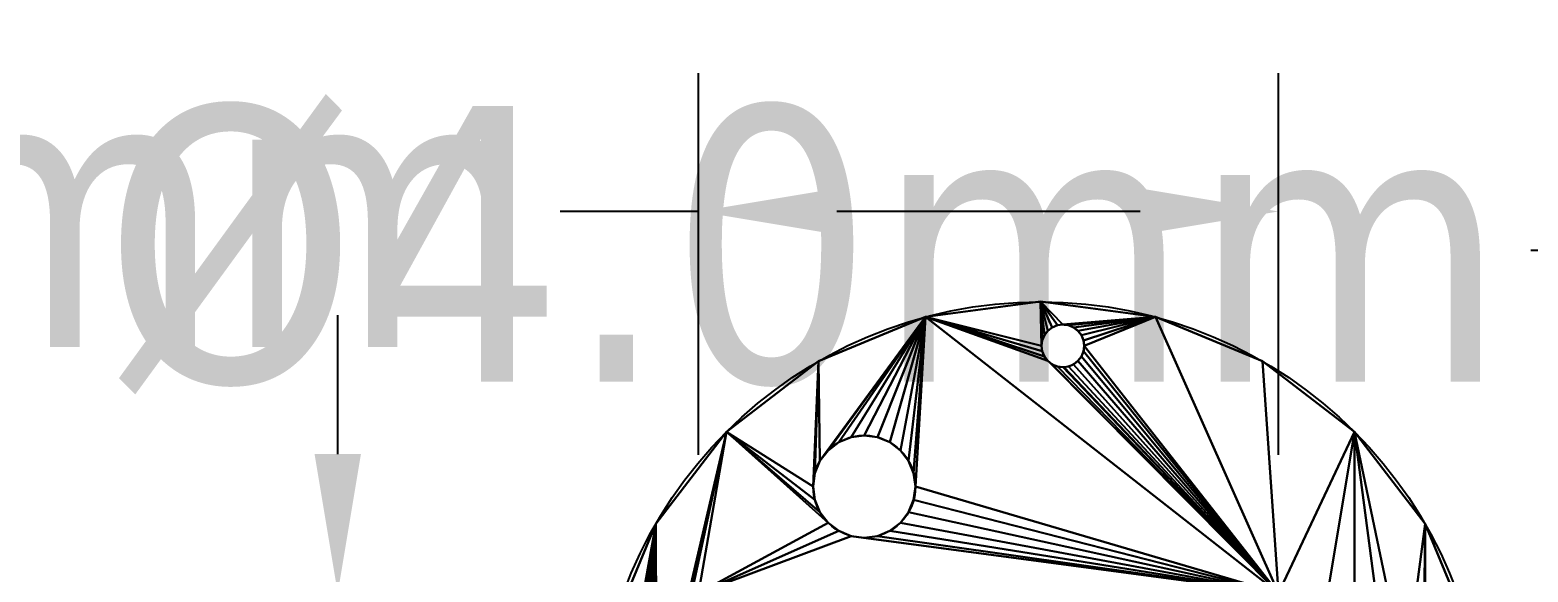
# Model space of a CAD drawing. Extents: x 8092 to 8804, y 9667 to 10646.
# Drawn here: x 8179.7 to 8285.1, y 10364.9 to 10403 of the extents above; entities that cross this region are included whole.
import ezdxf

# ---------------------------------------------------------------- set-up
doc = ezdxf.new("R2010")
doc.units = 0
doc.layers.get('0').update_dxf_attribs({"color": 13, "linetype": 'CONTINUOUS'})
doc.layers.get('DEFPOINTS').update_dxf_attribs({"linetype": 'CONTINUOUS'})
doc.styles.add('TAHOMA', font='tahoma.ttf')
doc.dimstyles.new('DIMSTYLE11', dxfattribs={"dimtxt": 19.360294, "dimasz": 9.680147, "dimexe": 9.680147, "dimexo": 9.680147, "dimgap": 1.936029, "dimtad": 0, "dimtih": 1, "dimtoh": 1, "dimdec": 1, "dimzin": 0, "dimtxsty": 'TAHOMA', "dimcen": 0.09, "dimazin": 3, "dimtfac": 1, "dimtdec": 4, "dimtofl": 0, "dimtmove": 0, "dimatfit": 3, "dimtolj": 1, "dimtzin": 0})
doc.dimstyles.new('DIMSTYLE14', dxfattribs={"dimtxt": 19.537881, "dimasz": 9.768941, "dimexe": 9.768941, "dimexo": 9.768941, "dimgap": 1.953788, "dimtad": 0, "dimtih": 1, "dimtoh": 1, "dimdec": 1, "dimzin": 0, "dimtxsty": 'TAHOMA', "dimcen": 0.09, "dimazin": 3, "dimtfac": 1, "dimtdec": 4, "dimtofl": 0, "dimtmove": 0, "dimatfit": 3, "dimtolj": 1, "dimtzin": 0})
doc.dimstyles.new('DIMSTYLE15', dxfattribs={"dimtxt": 19.450508, "dimasz": 9.725254, "dimexe": 9.725254, "dimexo": 9.725254, "dimgap": 1.945051, "dimtad": 0, "dimtih": 1, "dimtoh": 1, "dimdec": 1, "dimzin": 0, "dimtxsty": 'TAHOMA', "dimcen": 0.09, "dimazin": 3, "dimtfac": 1, "dimtdec": 4, "dimtofl": 0, "dimtmove": 0, "dimatfit": 3, "dimtolj": 1, "dimtzin": 0})

# ---------------------------------------------------------------- blocks, each defined once
blk = doc.blocks.new('*D23')
at = {"color": 0}
for p, q in [((8285.25, 10387.48), (8294.93, 10387.48)), ((8294.93, 10387.48), (8310.38, 10361.21)), ((8316.21, 10351.14), (8316.39, 10351.14)), ((8316.3, 10351.05), (8316.3, 10351.23))]:
    blk.add_line(p, q, dxfattribs=at)
blk.add_solid([(8308.98, 10360.39), (8311.77, 10362.02), (8315.28, 10352.86)], dxfattribs=at)
at = {"layer": 'DEFPOINTS', "color": 0}
for p in [(8315.28, 10352.86), (8317.31, 10349.41)]:
    blk.add_point(p, dxfattribs=at)
at = {"color": 0, "insert": (8234.22, 10387.48), "char_height": 19.3603, "attachment_point": 5, "style": 'TAHOMA'}
blk.add_mtext('\\A1;%%c4.0mm', dxfattribs=at)
blk = doc.blocks.new('*D27')
at = {"color": 0}
for p, q in [((8201.35, 10373.15), (8201.35, 10382.91)), ((8216.95, 10363.38), (8191.58, 10363.38)), ((8216.95, 10342.58), (8191.58, 10342.58)), ((8201.35, 10332.81), (8201.35, 10323.04)), ((8201.35, 10323.04), (8191.58, 10323.04))]:
    blk.add_line(p, q, dxfattribs=at)
for points in [[(8199.72, 10373.15), (8202.98, 10373.15), (8201.35, 10363.38)], [(8202.98, 10332.81), (8199.72, 10332.81), (8201.35, 10342.58)]]:
    blk.add_solid(points, dxfattribs=at)
at = {"layer": 'DEFPOINTS', "color": 0}
for p in [(8226.72, 10363.38), (8201.35, 10342.58), (8226.72, 10342.58)]:
    blk.add_point(p, dxfattribs=at)
at = {"color": 0, "insert": (8142.54, 10323.04), "char_height": 19.538, "attachment_point": 5, "style": 'TAHOMA'}
blk.add_mtext('\\A1;20.8mm', dxfattribs=at)
blk = doc.blocks.new('*D28')
at = {"color": 0}
for p, q in [((8226.72, 10373.1), (8226.72, 10399.93)), ((8267.52, 10373.1), (8267.52, 10399.93)), ((8226.72, 10390.21), (8216.99, 10390.21)), ((8257.79, 10390.21), (8236.44, 10390.21))]:
    blk.add_line(p, q, dxfattribs=at)
for points in [[(8236.44, 10391.83), (8236.44, 10388.59), (8226.72, 10390.21)], [(8257.79, 10388.59), (8257.79, 10391.83), (8267.52, 10390.21)]]:
    blk.add_solid(points, dxfattribs=at)
at = {"layer": 'DEFPOINTS', "color": 0}
for p in [(8226.72, 10390.21), (8226.72, 10363.38), (8267.52, 10363.38)]:
    blk.add_point(p, dxfattribs=at)
at = {"color": 0, "insert": (8167.72, 10390.21), "char_height": 19.451, "attachment_point": 5, "style": 'TAHOMA'}
blk.add_mtext('\\A1;40.8mm', dxfattribs=at)

msp = doc.modelspace()

# ---------------------------------------------------------------- linework, layer by layer
for p, q in [((8250.77, 10383.87), (8250.77, 10383.87, 1.5)), ((8242.69, 10382.8), (8242.69, 10382.8, 1.5)), ((8251.6, 10382.06), (8251.6, 10382.06, 1.5)), ((8251.96, 10382.21), (8251.96, 10382.21, 1.5)), ((8252.35, 10382.26), (8252.35, 10382.26, 1.5)), ((8252.43, 10382.25), (8252.43, 10382.25, 1.5)), ((8252.74, 10382.21), (8252.74, 10382.21, 1.5)), ((8253.1, 10382.06), (8253.1, 10382.06, 1.5)), ((8258.86, 10382.8), (8258.86, 10382.8, 1.5)), ((8250.9, 10381.15), (8250.9, 10381.15, 1.5)), ((8251.05, 10381.51), (8251.05, 10381.51, 1.5)), ((8251.29, 10381.82), (8251.29, 10381.82, 1.5)), ((8253.41, 10381.82), (8253.41, 10381.82, 1.5)), ((8253.65, 10381.51), (8253.65, 10381.51, 1.5)), ((8253.8, 10381.15), (8253.8, 10381.15, 1.5)), ((8250.85, 10380.76), (8250.85, 10380.76, 1.5)), ((8250.9, 10380.38), (8250.9, 10380.38, 1.5)), ((8251.05, 10380.01), (8251.05, 10380.01, 1.5)), ((8253.65, 10380.01), (8253.65, 10380.01, 1.5)), ((8253.8, 10380.38), (8253.8, 10380.38, 1.5)), ((8253.85, 10380.76), (8253.85, 10380.76, 1.5)), ((8235.16, 10379.68), (8235.16, 10379.68, 1.5)), ((8251.29, 10379.7), (8251.29, 10379.7, 1.5)), ((8251.6, 10379.46), (8251.6, 10379.46, 1.5)), ((8251.96, 10379.32), (8251.96, 10379.32, 1.5)), ((8252.35, 10379.26), (8252.35, 10379.26, 1.5)), ((8252.43, 10379.27), (8252.43, 10379.27, 1.5)), ((8252.74, 10379.32), (8252.74, 10379.32, 1.5)), ((8253.1, 10379.46), (8253.1, 10379.46, 1.5)), ((8253.41, 10379.7), (8253.41, 10379.7, 1.5)), ((8266.39, 10379.68), (8266.39, 10379.68, 1.5)), ((8228.69, 10374.72), (8228.69, 10374.72, 1.5)), ((8272.86, 10374.72), (8272.86, 10374.72, 1.5)), ((8236.58, 10373.99), (8236.58, 10373.99, 1.5)), ((8237.45, 10374.35), (8237.45, 10374.35, 1.5)), ((8238.38, 10374.47), (8238.38, 10374.47, 1.5)), ((8239.31, 10374.35), (8239.31, 10374.35, 1.5)), ((8240.18, 10373.99), (8240.18, 10373.99, 1.5)), ((8235.26, 10372.67), (8235.26, 10372.67, 1.5)), ((8235.83, 10373.41), (8235.83, 10373.41, 1.5)), ((8240.92, 10373.41), (8240.92, 10373.41, 1.5)), ((8241.49, 10372.67), (8241.49, 10372.67, 1.5)), ((8234.9, 10371.8), (8234.9, 10371.8, 1.5)), ((8241.85, 10371.8), (8241.85, 10371.8, 1.5)), ((8234.78, 10370.87), (8234.78, 10370.87, 1.5)), ((8241.98, 10370.87), (8241.98, 10370.87, 1.5)), ((8234.9, 10369.94), (8234.9, 10369.94, 1.5)), ((8241.85, 10369.94), (8241.85, 10369.94, 1.5)), ((8235.26, 10369.07), (8235.26, 10369.07, 1.5)), ((8235.83, 10368.32), (8235.83, 10368.32, 1.5)), ((8240.92, 10368.32), (8240.92, 10368.32, 1.5)), ((8241.49, 10369.07), (8241.49, 10369.07, 1.5)), ((8223.73, 10368.25), (8223.73, 10368.25, 1.5)), ((8236.58, 10367.75), (8236.58, 10367.75, 1.5)), ((8237.45, 10367.39), (8237.45, 10367.39, 1.5)), ((8238.38, 10367.27), (8238.38, 10367.27, 1.5)), ((8239.31, 10367.39), (8239.31, 10367.39, 1.5)), ((8240.18, 10367.75), (8240.18, 10367.75, 1.5)), ((8277.82, 10368.25), (8277.82, 10368.25, 1.5))]:
    msp.add_line(p, q)
for centre, radius in [((8250.77, 10352.63), 31.23), ((8250.77, 10352.63, 1.5), 31.23), ((8252.35, 10380.76), 1.5), ((8252.35, 10380.76, 1.5), 1.5), ((8238.38, 10370.87), 3.6), ((8238.38, 10370.87, 1.5), 3.6)]:
    msp.add_circle(centre, radius)

# ---------------------------------------------------------------- dimensions: what is measured, and where the dimension line sits
at = {"color": 250}
dim = msp.add_linear_dim(base=(8226.72, 10390.21), p1=(8267.52, 10363.38), p2=(8226.72, 10363.38), dimstyle='DIMSTYLE15', override={"dimpost": 'mm'}, dxfattribs=at)
dim.commit()
dim.dimension.update_dxf_attribs({"geometry": '*D28', "text_midpoint": (8167.72, 10390.21)})
dim = msp.add_diameter_dim_2p(p1=(8317.31, 10349.41), p2=(8315.28, 10352.86), dimstyle='DIMSTYLE11', override={"dimpost": 'mm'}, dxfattribs=at)
dim.commit()
dim.dimension.update_dxf_attribs({"geometry": '*D23', "text_midpoint": (8234.22, 10387.48), "dimtype": 163})
dim = msp.add_linear_dim(base=(8201.35, 10342.58), p1=(8226.72, 10363.38), p2=(8226.72, 10342.58), angle=90, dimstyle='DIMSTYLE14', override={"dimpost": 'mm'}, dxfattribs=at)
dim.commit()
dim.dimension.update_dxf_attribs({"geometry": '*D27', "text_midpoint": (8142.54, 10323.04)})

# ---------------------------------------------------------------- meshes
mesh = msp.add_polyface()
corners = [(8220.6, 10344.55), (8221.02, 10352.52), (8223.73, 10337.01), (8220.97, 10352.91), (8221.17, 10352.16), (8221.41, 10351.85), (8221.72, 10351.61), (8222.08, 10351.46), (8222.47, 10351.41), (8222.55, 10351.42), (8222.86, 10351.46), (8223.22, 10351.61), (8223.53, 10351.85), (8223.77, 10352.16), (8228.69, 10330.55), (8223.92, 10352.52), (8223.97, 10352.91), (8226.72, 10342.58), (8226.72, 10363.38), (8257.3, 10339.51), (8267.52, 10342.58), (8256.43, 10339.15), (8235.16, 10325.58), (8255.68, 10338.58), (8242.69, 10322.46), (8255.11, 10337.83), (8254.75, 10336.96), (8250.88, 10324.75), (8250.83, 10324.36), (8250.77, 10321.4), (8251.03, 10325.11), (8251.26, 10325.42), (8251.58, 10325.66), (8251.94, 10325.81), (8251.97, 10325.8), (8252.33, 10325.86), (8252.35, 10325.85), (8252.4, 10325.85), (8252.43, 10325.84), (8252.71, 10325.81), (8252.74, 10325.8), (8253.08, 10325.66), (8253.1, 10325.65), (8254.63, 10336.03), (8253.39, 10325.42), (8253.42, 10325.41), (8253.62, 10325.11), (8253.65, 10325.1), (8253.77, 10324.75), (8253.8, 10324.74), (8253.85, 10324.35), (8258.23, 10339.63), (8259.16, 10339.51), (8260.03, 10339.15), (8260.77, 10338.58), (8261.35, 10337.83), (8261.71, 10336.96), (8261.83, 10336.03), (8266.39, 10325.58), (8272.86, 10330.55), (8272.86, 10374.72), (8277.82, 10368.25), (8277.65, 10351.86), (8277.7, 10352.24), (8277.85, 10352.61), (8280.94, 10360.72), (8278.09, 10352.92), (8278.4, 10353.16), (8278.76, 10353.3), (8279.15, 10353.36), (8279.22, 10353.35), (8279.53, 10353.3), (8279.9, 10353.16), (8280.21, 10352.92), (8280.45, 10352.61), (8280.6, 10352.24), (8280.65, 10351.86), (8277.82, 10337.01), (8277.7, 10351.47), (8277.85, 10351.11), (8280.94, 10344.55), (8278.09, 10350.8), (8278.4, 10350.56), (8278.76, 10350.41), (8279.15, 10350.36), (8279.22, 10350.37), (8279.53, 10350.41), (8279.9, 10350.56), (8280.21, 10350.8), (8280.45, 10351.11), (8280.6, 10351.47), (8282.01, 10352.63), (8235.16, 10379.68), (8234.78, 10370.87), (8228.69, 10374.72), (8234.9, 10371.8), (8235.26, 10372.67), (8242.69, 10382.8), (8235.83, 10373.41), (8236.58, 10373.99), (8237.45, 10374.35), (8238.38, 10374.47), (8239.31, 10374.35), (8240.18, 10373.99), (8240.92, 10373.41), (8241.49, 10372.67), (8241.85, 10371.8), (8241.98, 10370.87), (8250.77, 10383.87), (8250.9, 10381.15), (8250.85, 10380.76), (8251.05, 10381.51), (8251.29, 10381.82), (8251.6, 10382.06), (8251.96, 10382.21), (8252.35, 10382.26), (8258.86, 10382.8), (8252.43, 10382.25), (8252.74, 10382.21), (8253.1, 10382.06), (8253.41, 10381.82), (8253.65, 10381.51), (8253.8, 10381.15), (8253.85, 10380.76), (8220.6, 10360.72), (8219.54, 10352.63), (8221.02, 10353.3), (8223.73, 10368.25), (8221.17, 10353.66), (8221.41, 10353.97), (8221.72, 10354.21), (8222.08, 10354.36), (8222.47, 10354.41), (8222.55, 10354.4), (8222.86, 10354.36), (8223.22, 10354.21), (8223.53, 10353.97), (8223.77, 10353.66), (8223.92, 10353.3), (8235.83, 10368.32), (8236.58, 10367.75), (8237.45, 10367.39), (8267.52, 10363.38), (8235.26, 10369.07), (8234.9, 10369.94), (8238.38, 10367.27), (8239.31, 10367.39), (8240.18, 10367.75), (8240.92, 10368.32), (8241.49, 10369.07), (8241.85, 10369.94), (8251.29, 10379.7), (8251.05, 10380.01), (8250.9, 10380.38), (8251.6, 10379.46), (8251.96, 10379.32), (8252.35, 10379.26), (8252.43, 10379.27), (8252.74, 10379.32), (8253.1, 10379.46), (8253.41, 10379.7), (8253.65, 10380.01), (8253.8, 10380.38), (8266.39, 10379.68), (8252.35, 10322.85), (8258.86, 10322.46), (8251.97, 10322.9), (8251.6, 10323.05), (8251.58, 10323.07), (8251.26, 10323.3), (8251.03, 10323.61), (8250.88, 10323.98), (8250.91, 10323.96), (8251.06, 10323.6), (8251.29, 10323.29), (8251.94, 10322.92), (8252.33, 10322.86), (8252.43, 10322.86), (8252.4, 10322.87), (8252.74, 10322.9), (8252.71, 10322.92), (8253.1, 10323.05), (8253.42, 10323.29), (8253.65, 10323.6), (8253.8, 10323.96), (8254.75, 10335.1), (8255.11, 10334.23), (8255.68, 10333.49), (8256.43, 10332.92), (8257.3, 10332.56), (8258.23, 10332.43), (8259.16, 10332.56), (8260.03, 10332.92), (8260.77, 10333.49), (8261.35, 10334.23), (8261.71, 10335.1)]
mesh.append_faces([[corners[k] for k in face] for face in [(80, 65, 91), (124, 0, 125), (170, 171, 172), (169, 170, 173), (168, 169, 174), (166, 167, 175), (164, 166, 176), (177, 164, 178), (179, 177, 180)]], dxfattribs={"vtx0": -1})
mesh.append_faces([[corners[k] for k in face] for face in [(0, 1, 2), (1, 0, 3), (2, 13, 14), (17, 16, 18), (14, 21, 22), (22, 23, 24), (24, 28, 29), (27, 26, 30), (30, 26, 31), (31, 26, 32), (32, 26, 33), (33, 26, 34), (34, 26, 35), (35, 26, 36), (36, 26, 37), (37, 26, 38), (38, 26, 39), (39, 26, 40), (40, 26, 41), (41, 26, 42), (42, 43, 44), (44, 43, 45), (45, 43, 46), (46, 43, 47), (47, 43, 48), (48, 43, 49), (49, 43, 50), (19, 20, 51), (51, 20, 52), (52, 20, 53), (53, 20, 54), (54, 20, 55), (55, 20, 56), (56, 20, 57), (58, 20, 59), (62, 61, 63), (63, 61, 64), (64, 65, 66), (66, 65, 67), (67, 65, 68), (68, 65, 69), (69, 65, 70), (70, 65, 71), (71, 65, 72), (72, 65, 73), (73, 65, 74), (74, 65, 75), (75, 65, 76), (77, 79, 80), (92, 93, 94), (93, 92, 95), (95, 92, 96), (96, 97, 98), (98, 97, 99), (99, 97, 100), (100, 97, 101), (101, 97, 102), (102, 97, 103), (103, 97, 104), (104, 97, 105), (105, 97, 106), (106, 97, 107), (109, 108, 111), (111, 108, 112), (112, 108, 113), (113, 108, 114), (114, 108, 115), (115, 116, 117), (117, 116, 118), (118, 116, 119), (119, 116, 120), (120, 116, 121), (121, 116, 122), (122, 116, 123), (3, 124, 126), (126, 127, 128), (128, 127, 129), (129, 127, 130), (130, 127, 131), (131, 127, 132), (132, 127, 133), (133, 127, 134), (134, 127, 135), (135, 127, 136), (136, 127, 137), (137, 94, 138), (138, 94, 16), (18, 141, 142), (139, 94, 143), (143, 94, 144), (144, 94, 93), (151, 97, 152), (152, 97, 153), (153, 97, 110), (142, 60, 20), (29, 164, 165), (167, 29, 168), (171, 29, 28), (185, 50, 43), (165, 191, 58)]], dxfattribs={"vtx0": -1, "vtx1": -1})
mesh.append_faces([[corners[k] for k in face] for face in [(14, 16, 17), (14, 17, 19), (24, 26, 27), (57, 20, 58), (59, 20, 60), (59, 61, 62), (80, 76, 65), (0, 124, 3), (16, 94, 18), (18, 94, 139), (142, 107, 97), (142, 97, 151), (142, 123, 116), (164, 29, 166), (166, 29, 167), (168, 29, 169), (169, 29, 170), (170, 29, 171), (165, 164, 177), (165, 177, 179), (165, 50, 185)]], dxfattribs={"vtx0": -1, "vtx1": -1, "vtx2": -1})
mesh.append_faces([[corners[k] for k in face] for face in [(2, 1, 4), (2, 4, 5), (2, 5, 6), (2, 6, 7), (2, 7, 8), (2, 8, 9), (2, 9, 10), (2, 10, 11), (2, 11, 12), (2, 12, 13), (14, 13, 15), (14, 15, 16), (19, 17, 20), (14, 19, 21), (22, 21, 23), (24, 23, 25), (24, 25, 26), (24, 27, 28), (42, 26, 43), (59, 60, 61), (64, 61, 65), (62, 77, 59), (77, 62, 78), (77, 78, 79), (80, 79, 81), (80, 81, 82), (80, 82, 83), (80, 83, 84), (80, 84, 85), (80, 85, 86), (80, 86, 87), (80, 87, 88), (80, 88, 89), (80, 89, 90), (80, 90, 76), (96, 92, 97), (108, 109, 110), (115, 108, 116), (126, 124, 127), (137, 127, 94), (18, 139, 140), (18, 140, 141), (142, 141, 145), (142, 145, 146), (142, 146, 147), (142, 147, 148), (142, 148, 149), (142, 149, 150), (142, 150, 107), (110, 97, 108), (142, 151, 154), (142, 154, 155), (142, 155, 156), (142, 156, 157), (142, 157, 158), (142, 158, 159), (142, 159, 160), (142, 160, 161), (142, 161, 162), (142, 162, 123), (142, 116, 163), (142, 163, 60), (165, 179, 181), (165, 181, 182), (165, 182, 183), (165, 183, 184), (165, 184, 50), (165, 185, 186), (165, 186, 187), (165, 187, 188), (165, 188, 189), (165, 189, 190), (165, 190, 191), (58, 191, 192), (58, 192, 193), (58, 193, 194), (58, 194, 195), (58, 195, 57)]], dxfattribs={"vtx0": -1, "vtx2": -1})
mesh = msp.add_polyface()
corners = [(8250.77, 10321.4, 1.5), (8250.88, 10323.98, 1.5), (8250.83, 10324.36, 1.5), (8251.03, 10323.61, 1.5), (8251.26, 10323.3, 1.5), (8251.58, 10323.07, 1.5), (8251.6, 10323.05, 1.5), (8251.97, 10322.9, 1.5), (8252.35, 10322.85, 1.5), (8258.86, 10322.46, 1.5), (8250.91, 10323.96, 1.5), (8251.06, 10323.6, 1.5), (8251.29, 10323.29, 1.5), (8251.94, 10322.92, 1.5), (8252.33, 10322.86, 1.5), (8252.43, 10322.86, 1.5), (8252.4, 10322.87, 1.5), (8252.74, 10322.9, 1.5), (8252.71, 10322.92, 1.5), (8253.1, 10323.05, 1.5), (8253.42, 10323.29, 1.5), (8253.65, 10323.6, 1.5), (8253.8, 10323.96, 1.5), (8253.85, 10324.35, 1.5), (8254.75, 10335.1, 1.5), (8254.63, 10336.03, 1.5), (8255.11, 10334.23, 1.5), (8255.68, 10333.49, 1.5), (8256.43, 10332.92, 1.5), (8257.3, 10332.56, 1.5), (8258.23, 10332.43, 1.5), (8259.16, 10332.56, 1.5), (8266.39, 10325.58, 1.5), (8260.03, 10332.92, 1.5), (8260.77, 10333.49, 1.5), (8261.35, 10334.23, 1.5), (8261.71, 10335.1, 1.5), (8261.83, 10336.03, 1.5), (8220.6, 10344.55, 1.5), (8220.6, 10360.72, 1.5), (8219.54, 10352.63, 1.5), (8220.97, 10352.91, 1.5), (8221.02, 10352.52, 1.5), (8223.73, 10337.01, 1.5), (8221.17, 10352.16, 1.5), (8221.41, 10351.85, 1.5), (8221.72, 10351.61, 1.5), (8222.08, 10351.46, 1.5), (8222.47, 10351.41, 1.5), (8222.55, 10351.42, 1.5), (8222.86, 10351.46, 1.5), (8223.22, 10351.61, 1.5), (8223.53, 10351.85, 1.5), (8223.77, 10352.16, 1.5), (8228.69, 10330.55, 1.5), (8223.92, 10352.52, 1.5), (8223.97, 10352.91, 1.5), (8226.72, 10342.58, 1.5), (8257.3, 10339.51, 1.5), (8267.52, 10342.58, 1.5), (8256.43, 10339.15, 1.5), (8235.16, 10325.58, 1.5), (8255.68, 10338.58, 1.5), (8242.69, 10322.46, 1.5), (8255.11, 10337.83, 1.5), (8254.75, 10336.96, 1.5), (8250.88, 10324.75, 1.5), (8251.03, 10325.11, 1.5), (8251.26, 10325.42, 1.5), (8251.58, 10325.66, 1.5), (8251.94, 10325.81, 1.5), (8251.97, 10325.8, 1.5), (8252.33, 10325.86, 1.5), (8252.35, 10325.85, 1.5), (8252.4, 10325.85, 1.5), (8252.43, 10325.84, 1.5), (8252.71, 10325.81, 1.5), (8252.74, 10325.8, 1.5), (8253.08, 10325.66, 1.5), (8253.1, 10325.65, 1.5), (8253.39, 10325.42, 1.5), (8253.42, 10325.41, 1.5), (8253.62, 10325.11, 1.5), (8253.65, 10325.1, 1.5), (8253.77, 10324.75, 1.5), (8253.8, 10324.74, 1.5), (8258.23, 10339.63, 1.5), (8259.16, 10339.51, 1.5), (8260.03, 10339.15, 1.5), (8260.77, 10338.58, 1.5), (8261.35, 10337.83, 1.5), (8261.71, 10336.96, 1.5), (8272.86, 10330.55, 1.5), (8267.52, 10363.38, 1.5), (8250.77, 10383.87, 1.5), (8252.35, 10382.26, 1.5), (8258.86, 10382.8, 1.5), (8251.96, 10382.21, 1.5), (8251.6, 10382.06, 1.5), (8251.29, 10381.82, 1.5), (8251.05, 10381.51, 1.5), (8250.9, 10381.15, 1.5), (8250.85, 10380.76, 1.5), (8252.43, 10382.25, 1.5), (8252.74, 10382.21, 1.5), (8253.1, 10382.06, 1.5), (8253.41, 10381.82, 1.5), (8253.65, 10381.51, 1.5), (8253.8, 10381.15, 1.5), (8253.85, 10380.76, 1.5), (8221.02, 10353.3, 1.5), (8223.73, 10368.25, 1.5), (8221.17, 10353.66, 1.5), (8221.41, 10353.97, 1.5), (8221.72, 10354.21, 1.5), (8222.08, 10354.36, 1.5), (8222.47, 10354.41, 1.5), (8222.55, 10354.4, 1.5), (8222.86, 10354.36, 1.5), (8223.22, 10354.21, 1.5), (8223.53, 10353.97, 1.5), (8223.77, 10353.66, 1.5), (8228.69, 10374.72, 1.5), (8223.92, 10353.3, 1.5), (8226.72, 10363.38, 1.5), (8235.83, 10368.32, 1.5), (8236.58, 10367.75, 1.5), (8237.45, 10367.39, 1.5), (8235.26, 10369.07, 1.5), (8234.9, 10369.94, 1.5), (8234.78, 10370.87, 1.5), (8238.38, 10367.27, 1.5), (8239.31, 10367.39, 1.5), (8240.18, 10367.75, 1.5), (8240.92, 10368.32, 1.5), (8241.49, 10369.07, 1.5), (8241.85, 10369.94, 1.5), (8241.98, 10370.87, 1.5), (8242.69, 10382.8, 1.5), (8251.29, 10379.7, 1.5), (8251.05, 10380.01, 1.5), (8250.9, 10380.38, 1.5), (8251.6, 10379.46, 1.5), (8251.96, 10379.32, 1.5), (8252.35, 10379.26, 1.5), (8252.43, 10379.27, 1.5), (8252.74, 10379.32, 1.5), (8253.1, 10379.46, 1.5), (8253.41, 10379.7, 1.5), (8253.65, 10380.01, 1.5), (8253.8, 10380.38, 1.5), (8266.39, 10379.68, 1.5), (8272.86, 10374.72, 1.5), (8277.82, 10337.01, 1.5), (8277.65, 10351.86, 1.5), (8277.7, 10351.47, 1.5), (8277.85, 10351.11, 1.5), (8280.94, 10344.55, 1.5), (8278.09, 10350.8, 1.5), (8278.4, 10350.56, 1.5), (8278.76, 10350.41, 1.5), (8279.15, 10350.36, 1.5), (8279.22, 10350.37, 1.5), (8279.53, 10350.41, 1.5), (8279.9, 10350.56, 1.5), (8280.21, 10350.8, 1.5), (8280.45, 10351.11, 1.5), (8280.6, 10351.47, 1.5), (8280.65, 10351.86, 1.5), (8277.82, 10368.25, 1.5), (8277.7, 10352.24, 1.5), (8277.85, 10352.61, 1.5), (8280.94, 10360.72, 1.5), (8278.09, 10352.92, 1.5), (8278.4, 10353.16, 1.5), (8278.76, 10353.3, 1.5), (8279.15, 10353.36, 1.5), (8279.22, 10353.35, 1.5), (8279.53, 10353.3, 1.5), (8279.9, 10353.16, 1.5), (8280.21, 10352.92, 1.5), (8280.45, 10352.61, 1.5), (8280.6, 10352.24, 1.5), (8282.01, 10352.63, 1.5), (8235.16, 10379.68, 1.5), (8234.9, 10371.8, 1.5), (8235.26, 10372.67, 1.5), (8235.83, 10373.41, 1.5), (8236.58, 10373.99, 1.5), (8237.45, 10374.35, 1.5), (8238.38, 10374.47, 1.5), (8239.31, 10374.35, 1.5), (8240.18, 10373.99, 1.5), (8240.92, 10373.41, 1.5), (8241.49, 10372.67, 1.5), (8241.85, 10371.8, 1.5)]
mesh.append_faces([[corners[k] for k in face] for face in [(1, 3, 10), (3, 4, 11), (4, 5, 12), (6, 7, 13), (7, 8, 14), (8, 15, 16), (15, 17, 18), (38, 39, 40), (172, 157, 183)]], dxfattribs={"vtx0": -1})
mesh.append_faces([[corners[k] for k in face] for face in [(5, 0, 6), (17, 9, 19), (19, 9, 20), (20, 9, 21), (21, 9, 22), (22, 9, 23), (24, 9, 26), (26, 9, 27), (27, 9, 28), (28, 9, 29), (29, 9, 30), (30, 9, 31), (31, 32, 33), (33, 32, 34), (34, 32, 35), (35, 32, 36), (36, 32, 37), (41, 38, 42), (42, 43, 44), (44, 43, 45), (45, 43, 46), (46, 43, 47), (47, 43, 48), (48, 43, 49), (49, 43, 50), (50, 43, 51), (51, 43, 52), (52, 43, 53), (53, 54, 55), (55, 54, 56), (57, 58, 59), (58, 54, 60), (60, 61, 62), (62, 63, 64), (64, 63, 65), (66, 63, 2), (65, 79, 25), (59, 92, 93), (94, 95, 96), (95, 94, 97), (97, 94, 98), (98, 94, 99), (99, 94, 100), (100, 94, 101), (101, 94, 102), (39, 110, 111), (110, 39, 41), (111, 121, 122), (124, 56, 57), (125, 124, 126), (126, 124, 127), (127, 93, 131), (131, 93, 132), (132, 93, 133), (133, 93, 134), (134, 93, 135), (135, 93, 136), (136, 93, 137), (138, 102, 94), (139, 93, 142), (142, 93, 143), (143, 93, 144), (144, 93, 145), (145, 93, 146), (146, 93, 147), (147, 93, 148), (148, 93, 149), (149, 93, 150), (150, 93, 109), (96, 93, 151), (151, 93, 152), (154, 153, 155), (155, 153, 156), (156, 157, 158), (158, 157, 159), (159, 157, 160), (160, 157, 161), (161, 157, 162), (162, 157, 163), (163, 157, 164), (164, 157, 165), (165, 157, 166), (166, 157, 167), (167, 157, 168), (169, 171, 172), (184, 186, 138)]], dxfattribs={"vtx0": -1, "vtx1": -1})
mesh.append_faces([[corners[k] for k in face] for face in [(1, 0, 3), (3, 0, 4), (4, 0, 5), (6, 0, 7), (7, 0, 8), (8, 9, 15), (15, 9, 17), (23, 9, 24), (39, 38, 41), (56, 54, 57), (57, 54, 58), (65, 63, 66), (59, 37, 32), (122, 56, 124), (122, 124, 125), (137, 93, 138), (138, 93, 139), (109, 93, 96), (152, 93, 92), (152, 153, 154), (172, 168, 157)]], dxfattribs={"vtx0": -1, "vtx1": -1, "vtx2": -1})
mesh.append_faces([[corners[k] for k in face] for face in [(0, 1, 2), (8, 0, 9), (23, 24, 25), (31, 9, 32), (42, 38, 43), (53, 43, 54), (60, 54, 61), (62, 61, 63), (2, 63, 0), (65, 66, 67), (65, 67, 68), (65, 68, 69), (65, 69, 70), (65, 70, 71), (65, 71, 72), (65, 72, 73), (65, 73, 74), (65, 74, 75), (65, 75, 76), (65, 76, 77), (65, 77, 78), (65, 78, 79), (25, 79, 80), (25, 80, 81), (25, 81, 82), (25, 82, 83), (25, 83, 84), (25, 84, 85), (25, 85, 23), (59, 58, 86), (59, 86, 87), (59, 87, 88), (59, 88, 89), (59, 89, 90), (59, 90, 91), (59, 91, 37), (59, 32, 92), (96, 95, 103), (96, 103, 104), (96, 104, 105), (96, 105, 106), (96, 106, 107), (96, 107, 108), (96, 108, 109), (111, 110, 112), (111, 112, 113), (111, 113, 114), (111, 114, 115), (111, 115, 116), (111, 116, 117), (111, 117, 118), (111, 118, 119), (111, 119, 120), (111, 120, 121), (122, 121, 123), (122, 123, 56), (127, 124, 93), (122, 125, 128), (122, 128, 129), (122, 129, 130), (138, 139, 140), (138, 140, 141), (138, 141, 102), (152, 92, 153), (156, 153, 157), (154, 169, 152), (169, 154, 170), (169, 170, 171), (172, 171, 173), (172, 173, 174), (172, 174, 175), (172, 175, 176), (172, 176, 177), (172, 177, 178), (172, 178, 179), (172, 179, 180), (172, 180, 181), (172, 181, 182), (172, 182, 168), (130, 184, 122), (184, 130, 185), (184, 185, 186), (138, 186, 187), (138, 187, 188), (138, 188, 189), (138, 189, 190), (138, 190, 191), (138, 191, 192), (138, 192, 193), (138, 193, 194), (138, 194, 195), (138, 195, 137)]], dxfattribs={"vtx0": -1, "vtx2": -1})
mesh = msp.add_polyface()
corners = [(8242.69, 10382.8, 1.5), (8250.77, 10383.87), (8242.69, 10382.8), (8250.77, 10383.87, 1.5)]
mesh.append_faces([[corners[k] for k in face] for face in [(0, 1, 2), (1, 0, 3)]], dxfattribs={"vtx0": -1})
mesh = msp.add_polyface()
corners = [(8250.77, 10383.87, 1.5), (8258.86, 10382.8), (8250.77, 10383.87), (8258.86, 10382.8, 1.5)]
mesh.append_faces([[corners[k] for k in face] for face in [(0, 1, 2), (1, 0, 3)]], dxfattribs={"vtx0": -1})
mesh = msp.add_polyface()
corners = [(8235.16, 10379.68, 1.5), (8242.69, 10382.8), (8235.16, 10379.68), (8242.69, 10382.8, 1.5)]
mesh.append_faces([[corners[k] for k in face] for face in [(0, 1, 2), (1, 0, 3)]], dxfattribs={"vtx0": -1})
mesh = msp.add_polyface()
corners = [(8251.6, 10382.06, 1.5), (8251.29, 10381.82), (8251.6, 10382.06), (8251.29, 10381.82, 1.5)]
mesh.append_faces([[corners[k] for k in face] for face in [(0, 1, 2), (1, 0, 3)]], dxfattribs={"vtx0": -1})
mesh = msp.add_polyface()
corners = [(8251.96, 10382.21, 1.5), (8251.6, 10382.06), (8251.96, 10382.21), (8251.6, 10382.06, 1.5)]
mesh.append_faces([[corners[k] for k in face] for face in [(0, 1, 2), (1, 0, 3)]], dxfattribs={"vtx0": -1})
mesh = msp.add_polyface()
corners = [(8252.35, 10382.26, 1.5), (8251.96, 10382.21), (8252.35, 10382.26), (8251.96, 10382.21, 1.5)]
mesh.append_faces([[corners[k] for k in face] for face in [(0, 1, 2), (1, 0, 3)]], dxfattribs={"vtx0": -1})
mesh = msp.add_polyface()
corners = [(8252.43, 10382.25, 1.5), (8252.35, 10382.26), (8252.43, 10382.25), (8252.35, 10382.26, 1.5)]
mesh.append_faces([[corners[k] for k in face] for face in [(0, 1, 2), (1, 0, 3)]], dxfattribs={"vtx0": -1})
mesh = msp.add_polyface()
corners = [(8252.74, 10382.21, 1.5), (8252.43, 10382.25), (8252.74, 10382.21), (8252.43, 10382.25, 1.5)]
mesh.append_faces([[corners[k] for k in face] for face in [(0, 1, 2), (1, 0, 3)]], dxfattribs={"vtx0": -1})
mesh = msp.add_polyface()
corners = [(8253.1, 10382.06, 1.5), (8252.74, 10382.21), (8253.1, 10382.06), (8252.74, 10382.21, 1.5)]
mesh.append_faces([[corners[k] for k in face] for face in [(0, 1, 2), (1, 0, 3)]], dxfattribs={"vtx0": -1})
mesh = msp.add_polyface()
corners = [(8253.41, 10381.82, 1.5), (8253.1, 10382.06), (8253.41, 10381.82), (8253.1, 10382.06, 1.5)]
mesh.append_faces([[corners[k] for k in face] for face in [(0, 1, 2), (1, 0, 3)]], dxfattribs={"vtx0": -1})
mesh = msp.add_polyface()
corners = [(8258.86, 10382.8, 1.5), (8266.39, 10379.68), (8258.86, 10382.8), (8266.39, 10379.68, 1.5)]
mesh.append_faces([[corners[k] for k in face] for face in [(0, 1, 2), (1, 0, 3)]], dxfattribs={"vtx0": -1})
mesh = msp.add_polyface()
corners = [(8250.9, 10381.15), (8250.85, 10380.76, 1.5), (8250.85, 10380.76), (8250.9, 10381.15, 1.5)]
mesh.append_faces([[corners[k] for k in face] for face in [(0, 1, 2), (1, 0, 3)]], dxfattribs={"vtx0": -1})
mesh = msp.add_polyface()
corners = [(8251.05, 10381.51), (8250.9, 10381.15, 1.5), (8250.9, 10381.15), (8251.05, 10381.51, 1.5)]
mesh.append_faces([[corners[k] for k in face] for face in [(0, 1, 2), (1, 0, 3)]], dxfattribs={"vtx0": -1})
mesh = msp.add_polyface()
corners = [(8251.29, 10381.82), (8251.05, 10381.51, 1.5), (8251.05, 10381.51), (8251.29, 10381.82, 1.5)]
mesh.append_faces([[corners[k] for k in face] for face in [(0, 1, 2), (1, 0, 3)]], dxfattribs={"vtx0": -1})
mesh = msp.add_polyface()
corners = [(8253.41, 10381.82, 1.5), (8253.65, 10381.51), (8253.65, 10381.51, 1.5), (8253.41, 10381.82)]
mesh.append_faces([[corners[k] for k in face] for face in [(0, 1, 2), (1, 0, 3)]], dxfattribs={"vtx0": -1})
mesh = msp.add_polyface()
corners = [(8253.65, 10381.51, 1.5), (8253.8, 10381.15), (8253.8, 10381.15, 1.5), (8253.65, 10381.51)]
mesh.append_faces([[corners[k] for k in face] for face in [(0, 1, 2), (1, 0, 3)]], dxfattribs={"vtx0": -1})
mesh = msp.add_polyface()
corners = [(8253.8, 10381.15, 1.5), (8253.85, 10380.76), (8253.85, 10380.76, 1.5), (8253.8, 10381.15)]
mesh.append_faces([[corners[k] for k in face] for face in [(0, 1, 2), (1, 0, 3)]], dxfattribs={"vtx0": -1})
mesh = msp.add_polyface()
corners = [(8250.85, 10380.76), (8250.9, 10380.38, 1.5), (8250.9, 10380.38), (8250.85, 10380.76, 1.5)]
mesh.append_faces([[corners[k] for k in face] for face in [(0, 1, 2), (1, 0, 3)]], dxfattribs={"vtx0": -1})
mesh = msp.add_polyface()
corners = [(8250.9, 10380.38), (8251.05, 10380.01, 1.5), (8251.05, 10380.01), (8250.9, 10380.38, 1.5)]
mesh.append_faces([[corners[k] for k in face] for face in [(0, 1, 2), (1, 0, 3)]], dxfattribs={"vtx0": -1})
mesh = msp.add_polyface()
corners = [(8251.05, 10380.01), (8251.29, 10379.7, 1.5), (8251.29, 10379.7), (8251.05, 10380.01, 1.5)]
mesh.append_faces([[corners[k] for k in face] for face in [(0, 1, 2), (1, 0, 3)]], dxfattribs={"vtx0": -1})
mesh = msp.add_polyface()
corners = [(8253.65, 10380.01, 1.5), (8253.41, 10379.7), (8253.41, 10379.7, 1.5), (8253.65, 10380.01)]
mesh.append_faces([[corners[k] for k in face] for face in [(0, 1, 2), (1, 0, 3)]], dxfattribs={"vtx0": -1})
mesh = msp.add_polyface()
corners = [(8253.8, 10380.38, 1.5), (8253.65, 10380.01), (8253.65, 10380.01, 1.5), (8253.8, 10380.38)]
mesh.append_faces([[corners[k] for k in face] for face in [(0, 1, 2), (1, 0, 3)]], dxfattribs={"vtx0": -1})
mesh = msp.add_polyface()
corners = [(8253.85, 10380.76, 1.5), (8253.8, 10380.38), (8253.8, 10380.38, 1.5), (8253.85, 10380.76)]
mesh.append_faces([[corners[k] for k in face] for face in [(0, 1, 2), (1, 0, 3)]], dxfattribs={"vtx0": -1})
mesh = msp.add_polyface()
corners = [(8228.69, 10374.72, 1.5), (8235.16, 10379.68), (8228.69, 10374.72), (8235.16, 10379.68, 1.5)]
mesh.append_faces([[corners[k] for k in face] for face in [(0, 1, 2), (1, 0, 3)]], dxfattribs={"vtx0": -1})
mesh = msp.add_polyface()
corners = [(8251.29, 10379.7, 1.5), (8251.6, 10379.46), (8251.29, 10379.7), (8251.6, 10379.46, 1.5)]
mesh.append_faces([[corners[k] for k in face] for face in [(0, 1, 2), (1, 0, 3)]], dxfattribs={"vtx0": -1})
mesh = msp.add_polyface()
corners = [(8251.6, 10379.46, 1.5), (8251.96, 10379.32), (8251.6, 10379.46), (8251.96, 10379.32, 1.5)]
mesh.append_faces([[corners[k] for k in face] for face in [(0, 1, 2), (1, 0, 3)]], dxfattribs={"vtx0": -1})
mesh = msp.add_polyface()
corners = [(8251.96, 10379.32, 1.5), (8252.35, 10379.26), (8251.96, 10379.32), (8252.35, 10379.26, 1.5)]
mesh.append_faces([[corners[k] for k in face] for face in [(0, 1, 2), (1, 0, 3)]], dxfattribs={"vtx0": -1})
mesh = msp.add_polyface()
corners = [(8252.35, 10379.26, 1.5), (8252.43, 10379.27), (8252.35, 10379.26), (8252.43, 10379.27, 1.5)]
mesh.append_faces([[corners[k] for k in face] for face in [(0, 1, 2), (1, 0, 3)]], dxfattribs={"vtx0": -1})
mesh = msp.add_polyface()
corners = [(8252.43, 10379.27, 1.5), (8252.74, 10379.32), (8252.43, 10379.27), (8252.74, 10379.32, 1.5)]
mesh.append_faces([[corners[k] for k in face] for face in [(0, 1, 2), (1, 0, 3)]], dxfattribs={"vtx0": -1})
mesh = msp.add_polyface()
corners = [(8252.74, 10379.32, 1.5), (8253.1, 10379.46), (8252.74, 10379.32), (8253.1, 10379.46, 1.5)]
mesh.append_faces([[corners[k] for k in face] for face in [(0, 1, 2), (1, 0, 3)]], dxfattribs={"vtx0": -1})
mesh = msp.add_polyface()
corners = [(8253.1, 10379.46, 1.5), (8253.41, 10379.7), (8253.1, 10379.46), (8253.41, 10379.7, 1.5)]
mesh.append_faces([[corners[k] for k in face] for face in [(0, 1, 2), (1, 0, 3)]], dxfattribs={"vtx0": -1})
mesh = msp.add_polyface()
corners = [(8266.39, 10379.68, 1.5), (8272.86, 10374.72), (8266.39, 10379.68), (8272.86, 10374.72, 1.5)]
mesh.append_faces([[corners[k] for k in face] for face in [(0, 1, 2), (1, 0, 3)]], dxfattribs={"vtx0": -1})
mesh = msp.add_polyface()
corners = [(8228.69, 10374.72, 1.5), (8223.73, 10368.25), (8223.73, 10368.25, 1.5), (8228.69, 10374.72)]
mesh.append_faces([[corners[k] for k in face] for face in [(0, 1, 2), (1, 0, 3)]], dxfattribs={"vtx0": -1})
mesh = msp.add_polyface()
corners = [(8272.86, 10374.72), (8277.82, 10368.25, 1.5), (8277.82, 10368.25), (8272.86, 10374.72, 1.5)]
mesh.append_faces([[corners[k] for k in face] for face in [(0, 1, 2), (1, 0, 3)]], dxfattribs={"vtx0": -1})
mesh = msp.add_polyface()
corners = [(8236.58, 10373.99, 1.5), (8235.83, 10373.41), (8236.58, 10373.99), (8235.83, 10373.41, 1.5)]
mesh.append_faces([[corners[k] for k in face] for face in [(0, 1, 2), (1, 0, 3)]], dxfattribs={"vtx0": -1})
mesh = msp.add_polyface()
corners = [(8237.45, 10374.35, 1.5), (8236.58, 10373.99), (8237.45, 10374.35), (8236.58, 10373.99, 1.5)]
mesh.append_faces([[corners[k] for k in face] for face in [(0, 1, 2), (1, 0, 3)]], dxfattribs={"vtx0": -1})
mesh = msp.add_polyface()
corners = [(8238.38, 10374.47, 1.5), (8237.45, 10374.35), (8238.38, 10374.47), (8237.45, 10374.35, 1.5)]
mesh.append_faces([[corners[k] for k in face] for face in [(0, 1, 2), (1, 0, 3)]], dxfattribs={"vtx0": -1})
mesh = msp.add_polyface()
corners = [(8239.31, 10374.35, 1.5), (8238.38, 10374.47), (8239.31, 10374.35), (8238.38, 10374.47, 1.5)]
mesh.append_faces([[corners[k] for k in face] for face in [(0, 1, 2), (1, 0, 3)]], dxfattribs={"vtx0": -1})
mesh = msp.add_polyface()
corners = [(8240.18, 10373.99, 1.5), (8239.31, 10374.35), (8240.18, 10373.99), (8239.31, 10374.35, 1.5)]
mesh.append_faces([[corners[k] for k in face] for face in [(0, 1, 2), (1, 0, 3)]], dxfattribs={"vtx0": -1})
mesh = msp.add_polyface()
corners = [(8240.92, 10373.41, 1.5), (8240.18, 10373.99), (8240.92, 10373.41), (8240.18, 10373.99, 1.5)]
mesh.append_faces([[corners[k] for k in face] for face in [(0, 1, 2), (1, 0, 3)]], dxfattribs={"vtx0": -1})
mesh = msp.add_polyface()
corners = [(8235.26, 10372.67), (8234.9, 10371.8, 1.5), (8234.9, 10371.8), (8235.26, 10372.67, 1.5)]
mesh.append_faces([[corners[k] for k in face] for face in [(0, 1, 2), (1, 0, 3)]], dxfattribs={"vtx0": -1})
mesh = msp.add_polyface()
corners = [(8235.83, 10373.41), (8235.26, 10372.67, 1.5), (8235.26, 10372.67), (8235.83, 10373.41, 1.5)]
mesh.append_faces([[corners[k] for k in face] for face in [(0, 1, 2), (1, 0, 3)]], dxfattribs={"vtx0": -1})
mesh = msp.add_polyface()
corners = [(8240.92, 10373.41, 1.5), (8241.49, 10372.67), (8241.49, 10372.67, 1.5), (8240.92, 10373.41)]
mesh.append_faces([[corners[k] for k in face] for face in [(0, 1, 2), (1, 0, 3)]], dxfattribs={"vtx0": -1})
mesh = msp.add_polyface()
corners = [(8241.49, 10372.67, 1.5), (8241.85, 10371.8), (8241.85, 10371.8, 1.5), (8241.49, 10372.67)]
mesh.append_faces([[corners[k] for k in face] for face in [(0, 1, 2), (1, 0, 3)]], dxfattribs={"vtx0": -1})
mesh = msp.add_polyface()
corners = [(8234.9, 10371.8), (8234.78, 10370.87, 1.5), (8234.78, 10370.87), (8234.9, 10371.8, 1.5)]
mesh.append_faces([[corners[k] for k in face] for face in [(0, 1, 2), (1, 0, 3)]], dxfattribs={"vtx0": -1})
mesh = msp.add_polyface()
corners = [(8241.85, 10371.8, 1.5), (8241.98, 10370.87), (8241.98, 10370.87, 1.5), (8241.85, 10371.8)]
mesh.append_faces([[corners[k] for k in face] for face in [(0, 1, 2), (1, 0, 3)]], dxfattribs={"vtx0": -1})
mesh = msp.add_polyface()
corners = [(8234.78, 10370.87), (8234.9, 10369.94, 1.5), (8234.9, 10369.94), (8234.78, 10370.87, 1.5)]
mesh.append_faces([[corners[k] for k in face] for face in [(0, 1, 2), (1, 0, 3)]], dxfattribs={"vtx0": -1})
mesh = msp.add_polyface()
corners = [(8241.98, 10370.87, 1.5), (8241.85, 10369.94), (8241.85, 10369.94, 1.5), (8241.98, 10370.87)]
mesh.append_faces([[corners[k] for k in face] for face in [(0, 1, 2), (1, 0, 3)]], dxfattribs={"vtx0": -1})
mesh = msp.add_polyface()
corners = [(8234.9, 10369.94), (8235.26, 10369.07, 1.5), (8235.26, 10369.07), (8234.9, 10369.94, 1.5)]
mesh.append_faces([[corners[k] for k in face] for face in [(0, 1, 2), (1, 0, 3)]], dxfattribs={"vtx0": -1})
mesh = msp.add_polyface()
corners = [(8241.85, 10369.94, 1.5), (8241.49, 10369.07), (8241.49, 10369.07, 1.5), (8241.85, 10369.94)]
mesh.append_faces([[corners[k] for k in face] for face in [(0, 1, 2), (1, 0, 3)]], dxfattribs={"vtx0": -1})
mesh = msp.add_polyface()
corners = [(8235.26, 10369.07), (8235.83, 10368.32, 1.5), (8235.83, 10368.32), (8235.26, 10369.07, 1.5)]
mesh.append_faces([[corners[k] for k in face] for face in [(0, 1, 2), (1, 0, 3)]], dxfattribs={"vtx0": -1})
mesh = msp.add_polyface()
corners = [(8235.83, 10368.32, 1.5), (8236.58, 10367.75), (8235.83, 10368.32), (8236.58, 10367.75, 1.5)]
mesh.append_faces([[corners[k] for k in face] for face in [(0, 1, 2), (1, 0, 3)]], dxfattribs={"vtx0": -1})
mesh = msp.add_polyface()
corners = [(8240.18, 10367.75, 1.5), (8240.92, 10368.32), (8240.18, 10367.75), (8240.92, 10368.32, 1.5)]
mesh.append_faces([[corners[k] for k in face] for face in [(0, 1, 2), (1, 0, 3)]], dxfattribs={"vtx0": -1})
mesh = msp.add_polyface()
corners = [(8241.49, 10369.07, 1.5), (8240.92, 10368.32), (8240.92, 10368.32, 1.5), (8241.49, 10369.07)]
mesh.append_faces([[corners[k] for k in face] for face in [(0, 1, 2), (1, 0, 3)]], dxfattribs={"vtx0": -1})
mesh = msp.add_polyface()
corners = [(8223.73, 10368.25, 1.5), (8220.6, 10360.72), (8220.6, 10360.72, 1.5), (8223.73, 10368.25)]
mesh.append_faces([[corners[k] for k in face] for face in [(0, 1, 2), (1, 0, 3)]], dxfattribs={"vtx0": -1})
mesh = msp.add_polyface()
corners = [(8236.58, 10367.75, 1.5), (8237.45, 10367.39), (8236.58, 10367.75), (8237.45, 10367.39, 1.5)]
mesh.append_faces([[corners[k] for k in face] for face in [(0, 1, 2), (1, 0, 3)]], dxfattribs={"vtx0": -1})
mesh = msp.add_polyface()
corners = [(8237.45, 10367.39, 1.5), (8238.38, 10367.27), (8237.45, 10367.39), (8238.38, 10367.27, 1.5)]
mesh.append_faces([[corners[k] for k in face] for face in [(0, 1, 2), (1, 0, 3)]], dxfattribs={"vtx0": -1})
mesh = msp.add_polyface()
corners = [(8238.38, 10367.27, 1.5), (8239.31, 10367.39), (8238.38, 10367.27), (8239.31, 10367.39, 1.5)]
mesh.append_faces([[corners[k] for k in face] for face in [(0, 1, 2), (1, 0, 3)]], dxfattribs={"vtx0": -1})
mesh = msp.add_polyface()
corners = [(8239.31, 10367.39, 1.5), (8240.18, 10367.75), (8239.31, 10367.39), (8240.18, 10367.75, 1.5)]
mesh.append_faces([[corners[k] for k in face] for face in [(0, 1, 2), (1, 0, 3)]], dxfattribs={"vtx0": -1})
mesh = msp.add_polyface()
corners = [(8277.82, 10368.25), (8280.94, 10360.72, 1.5), (8280.94, 10360.72), (8277.82, 10368.25, 1.5)]
mesh.append_faces([[corners[k] for k in face] for face in [(0, 1, 2), (1, 0, 3)]], dxfattribs={"vtx0": -1})

doc.saveas('drawing.dxf')
